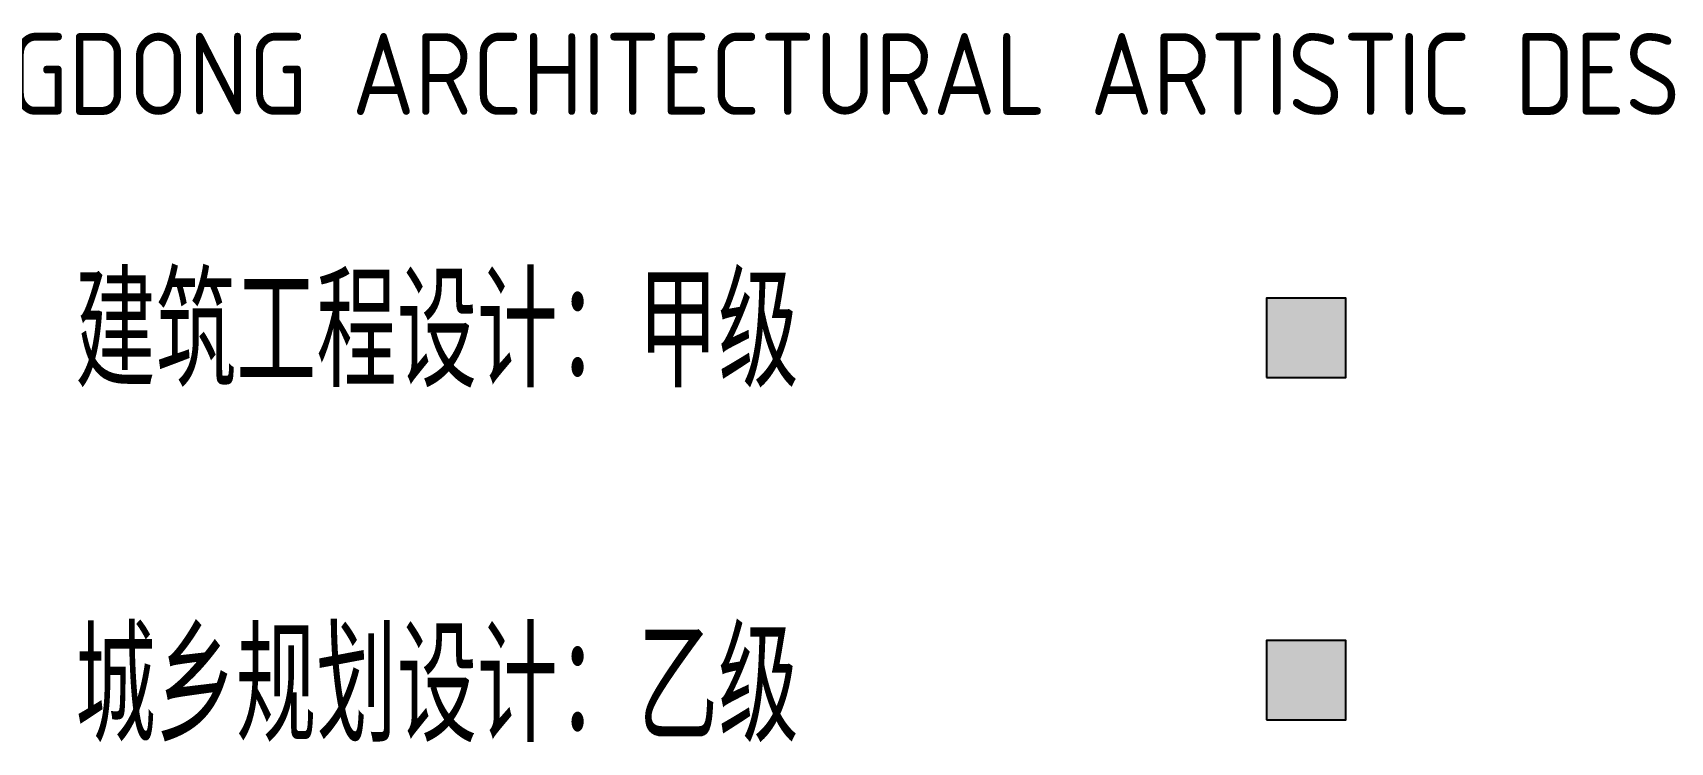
# Model space of a CAD drawing. Extents: x -737978 to 768813, y -372247 to 1140308.
# Drawn here: x -231959 to -225966, y -108808 to -106211 of the extents above; entities that cross this region are included whole.
import ezdxf
from ezdxf.enums import TextEntityAlignment as Align

# ---------------------------------------------------------------- set-up
doc = ezdxf.new("R2010")
doc.units = 0
doc.header["$LTSCALE"] = 1000
doc.header["$MEASUREMENT"] = 0
doc.layers.get('0').update_dxf_attribs({"linetype": 'CONTINUOUS'})
doc.layers.add('PUB_TITLE', color=4, linetype='CONTINUOUS')
doc.styles.add('-仿宋_GB2312', font='GBENOR.shx', dxfattribs={"bigfont": 'GBCBIG.shx'})

# ---------------------------------------------------------------- blocks, each defined once
blk = doc.blocks.new('TQ1')
at = {"layer": 'PUB_TITLE'}
for points in [[(-46611.5, -394766.4), (-46611.5, -394631.4), (-46746.5, -394631.4), (-46746.5, -394766.4)], [(-46611.5, -395349), (-46611.5, -395214), (-46746.5, -395214), (-46746.5, -395349)]]:
    blk.add_hatch(color=7, dxfattribs=at).paths.add_polyline_path(points)
at = {"layer": 'PUB_TITLE', "color": 7}
for points in [[(-46746.5, -394766.4), (-46611.5, -394766.4), (-46611.5, -394631.4), (-46746.5, -394631.4)], [(-46746.5, -395349), (-46611.5, -395349), (-46611.5, -395214), (-46746.5, -395214)]]:
    blk.add_lwpolyline(points, close=True, dxfattribs=at)
at = {"color": 7, "style": '-仿宋_GB2312'}
blk.add_text('GUANGDONG ARCHITECTURAL ARTISTIC DESIGN INSTITUTE CO.,LTD', height=139.308, dxfattribs=at).set_placement((-46832.3, -394319), align=Align.CENTER)
at = {"layer": 'PUB_TITLE', "color": 7, "style": '-仿宋_GB2312'}
for s, p in [('建筑工程设计：甲级', (-48158.7, -394782.7)), ('城乡规划设计：乙级', (-48158.7, -395386.5))]:
    blk.add_text(s, height=190, dxfattribs=at).set_placement(p, align=Align.CENTER)

msp = doc.modelspace()

# ---------------------------------------------------------------- block references
at = {"xscale": 2.15028113370122, "yscale": 2.15028113370122, "zscale": 2.15028113370122}
msp.add_blockref('TQ1', (-126925.1, 741385.6), dxfattribs=at)

doc.saveas('drawing.dxf')
